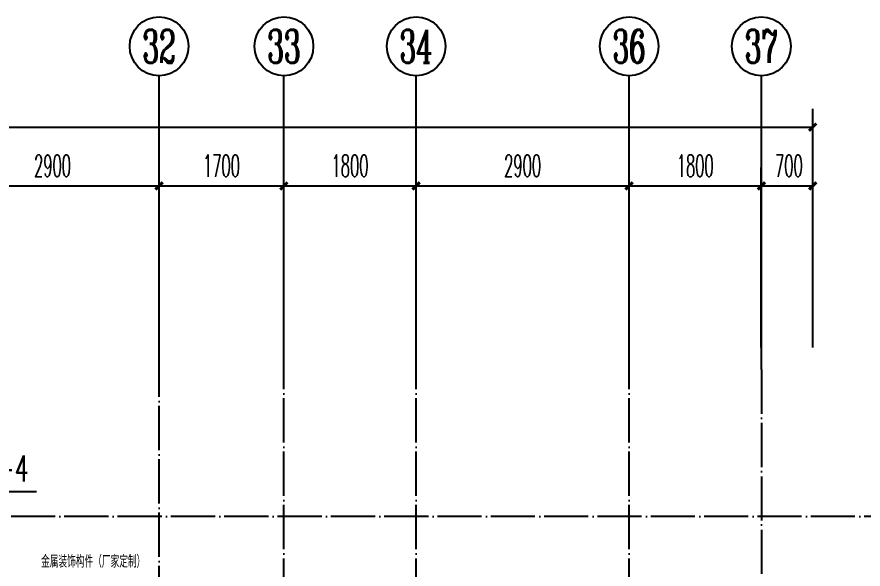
# Model space of a CAD drawing. Extents: x 27938 to 1507990, y 110129 to 923079.
# Drawn here: x 867781 to 879302, y 296046 to 303560 of the extents above; entities that cross this region are included whole.
import ezdxf
from ezdxf.enums import TextEntityAlignment as Align

# ---------------------------------------------------------------- set-up
doc = ezdxf.new("R2010")
doc.units = 0
doc.header["$LTSCALE"] = 1000
doc.header["$MEASUREMENT"] = 0
doc.linetypes.add('DOTE', pattern=[2.42, 2, -0.2, 0.02, -0.2])
for name, color, linetype in [('----建筑底图', 8, 'Continuous'), ('AXIS', 3, 'Continuous'), ('AXIS_TEXT', 7, 'Continuous'), ('DIM_LEAD', 3, 'Continuous'), ('DIM_餐饮排水', 31, 'Continuous'), ('DOTE', 1, 'Continuous')]:
    doc.layers.add(name, color=color, linetype=linetype)
doc.styles.add('_TCH_AXIS', font='COMPLEX', dxfattribs={"bigfont": 'GBCBIG'})
doc.styles.add('_TCH_DIM', font='SIMPLEX.shx', dxfattribs={"width": 0.7, "bigfont": 'GBCBIG.shx'})
doc.styles.add('_TCH_DIM_T3', font='SIMPLEX.shx', dxfattribs={"width": 0.494118, "bigfont": 'GBCBIG.shx'})
doc.styles.add('_TWT_SERIAL', font='SIMPLEX', dxfattribs={"width": 0.8, "height": 3.5, "bigfont": 'HZTXT'})
doc.styles.add('COMPLEX', font='COMPLEX')
doc.dimstyles.new('_TCH_ARCH&&100', dxfattribs={"dimtxt": 297.5, "dimasz": 100, "dimexe": 250, "dimexo": 300, "dimgap": 126.25, "dimtad": 1, "dimdec": 0, "dimzin": 0, "dimdsep": 46, "dimtxsty": '_TCH_DIM_T3', "dimblk": 'ARCHTICK', "dimcen": 0.09, "dimclrt": 4, "dimazin": 2, "dimtfac": 1, "dimtdec": 0, "dimtix": 1, "dimtmove": 2, "dimatfit": 3, "dimfxl": 100, "dimtolj": 1, "dimtzin": 0, "dimarcsym": 0})

# ---------------------------------------------------------------- blocks, each defined once
blk = doc.blocks.new('_ArchTick')
at = {"color": 0, "linetype": 'ByBlock', "const_width": 0.4}
blk.add_lwpolyline([(-0.5, -0.5), (0.5, 0.5)], dxfattribs=at)
blk = doc.blocks.new('*D1208')
at = {"layer": 'AXIS', "color": 0, "lineweight": -2}
for p, q in [((13602, -14350), (13602, -11100)), ((65002, -14350), (65002, -11100)), ((13602, -11350), (65002, -11350))]:
    blk.add_line(p, q, dxfattribs=at)
at = {"layer": 'Defpoints', "color": 0}
for p in [(65002, -11350), (13602, -14650), (65002, -14650)]:
    blk.add_point(p, dxfattribs=at)
at = {"layer": 'AXIS', "color": 0, "lineweight": -2, "xscale": 100, "yscale": 100, "zscale": 100, "rotation": 180}
blk.add_blockref('_ArchTick', (13602, -11350), dxfattribs=at)
at = {"layer": 'AXIS', "color": 0, "lineweight": -2, "xscale": 100, "yscale": 100, "zscale": 100}
blk.add_blockref('_ArchTick', (65002, -11350), dxfattribs=at)
at = {"layer": 'AXIS', "color": 4, "insert": (39302, -11075), "char_height": 297.5, "attachment_point": 5, "style": '_TCH_DIM_T3'}
blk.add_mtext('\\A1;51400', dxfattribs=at)
blk = doc.blocks.new('*D1221')
at = {"layer": 'AXIS', "color": 0, "lineweight": -2}
for p, q in [((64302, -14350), (64302, -11900)), ((65002, -14350), (65002, -11900)), ((64302, -12150), (65002, -12150))]:
    blk.add_line(p, q, dxfattribs=at)
at = {"layer": 'Defpoints', "color": 0}
for p in [(65002, -12150), (64302, -14650), (65002, -14650)]:
    blk.add_point(p, dxfattribs=at)
at = {"layer": 'AXIS', "color": 0, "lineweight": -2, "xscale": 100, "yscale": 100, "zscale": 100, "rotation": 180}
blk.add_blockref('_ArchTick', (64302, -12150), dxfattribs=at)
at = {"layer": 'AXIS', "color": 0, "lineweight": -2, "xscale": 100, "yscale": 100, "zscale": 100}
blk.add_blockref('_ArchTick', (65002, -12150), dxfattribs=at)
at = {"layer": 'AXIS', "color": 4, "insert": (64677, -11875), "char_height": 297.5, "attachment_point": 5, "style": '_TCH_DIM_T3'}
blk.add_mtext('\\A1;700', dxfattribs=at)
blk = doc.blocks.new('*D1222')
at = {"layer": 'AXIS', "color": 0, "lineweight": -2}
for p, q in [((62502, -14350), (62502, -11900)), ((64302, -14350), (64302, -11900)), ((62502, -12150), (64302, -12150))]:
    blk.add_line(p, q, dxfattribs=at)
at = {"layer": 'Defpoints', "color": 0}
for p in [(64302, -12150), (62502, -14650), (64302, -14650)]:
    blk.add_point(p, dxfattribs=at)
at = {"layer": 'AXIS', "color": 0, "lineweight": -2, "xscale": 100, "yscale": 100, "zscale": 100, "rotation": 180}
blk.add_blockref('_ArchTick', (62502, -12150), dxfattribs=at)
at = {"layer": 'AXIS', "color": 0, "lineweight": -2, "xscale": 100, "yscale": 100, "zscale": 100}
blk.add_blockref('_ArchTick', (64302, -12150), dxfattribs=at)
at = {"layer": 'AXIS', "color": 4, "insert": (63402, -11875), "char_height": 297.5, "attachment_point": 5, "style": '_TCH_DIM_T3'}
blk.add_mtext('\\A1;1800', dxfattribs=at)
blk = doc.blocks.new('*D1223')
at = {"layer": 'AXIS', "color": 0, "lineweight": -2}
for p, q in [((59602, -14350), (59602, -11900)), ((62502, -14350), (62502, -11900)), ((59602, -12150), (62502, -12150))]:
    blk.add_line(p, q, dxfattribs=at)
at = {"layer": 'Defpoints', "color": 0}
for p in [(62502, -12150), (59602, -14650), (62502, -14650)]:
    blk.add_point(p, dxfattribs=at)
at = {"layer": 'AXIS', "color": 0, "lineweight": -2, "xscale": 100, "yscale": 100, "zscale": 100, "rotation": 180}
blk.add_blockref('_ArchTick', (59602, -12150), dxfattribs=at)
at = {"layer": 'AXIS', "color": 0, "lineweight": -2, "xscale": 100, "yscale": 100, "zscale": 100}
blk.add_blockref('_ArchTick', (62502, -12150), dxfattribs=at)
at = {"layer": 'AXIS', "color": 4, "insert": (61052, -11875), "char_height": 297.5, "attachment_point": 5, "style": '_TCH_DIM_T3'}
blk.add_mtext('\\A1;2900', dxfattribs=at)
blk = doc.blocks.new('*D1224')
at = {"layer": 'AXIS', "color": 0, "lineweight": -2}
for p, q in [((57802, -14350), (57802, -11900)), ((59602, -14350), (59602, -11900)), ((57802, -12150), (59602, -12150))]:
    blk.add_line(p, q, dxfattribs=at)
at = {"layer": 'Defpoints', "color": 0}
for p in [(59602, -12150), (57802, -14650), (59602, -14650)]:
    blk.add_point(p, dxfattribs=at)
at = {"layer": 'AXIS', "color": 0, "lineweight": -2, "xscale": 100, "yscale": 100, "zscale": 100, "rotation": 180}
blk.add_blockref('_ArchTick', (57802, -12150), dxfattribs=at)
at = {"layer": 'AXIS', "color": 0, "lineweight": -2, "xscale": 100, "yscale": 100, "zscale": 100}
blk.add_blockref('_ArchTick', (59602, -12150), dxfattribs=at)
at = {"layer": 'AXIS', "color": 4, "insert": (58702, -11875), "char_height": 297.5, "attachment_point": 5, "style": '_TCH_DIM_T3'}
blk.add_mtext('\\A1;1800', dxfattribs=at)
blk = doc.blocks.new('*D1225')
at = {"layer": 'AXIS', "color": 0, "lineweight": -2}
for p, q in [((56102, -14350), (56102, -11900)), ((57802, -14350), (57802, -11900)), ((56102, -12150), (57802, -12150))]:
    blk.add_line(p, q, dxfattribs=at)
at = {"layer": 'Defpoints', "color": 0}
for p in [(57802, -12150), (56102, -14650), (57802, -14650)]:
    blk.add_point(p, dxfattribs=at)
at = {"layer": 'AXIS', "color": 0, "lineweight": -2, "xscale": 100, "yscale": 100, "zscale": 100, "rotation": 180}
blk.add_blockref('_ArchTick', (56102, -12150), dxfattribs=at)
at = {"layer": 'AXIS', "color": 0, "lineweight": -2, "xscale": 100, "yscale": 100, "zscale": 100}
blk.add_blockref('_ArchTick', (57802, -12150), dxfattribs=at)
at = {"layer": 'AXIS', "color": 4, "insert": (56952, -11875), "char_height": 297.5, "attachment_point": 5, "style": '_TCH_DIM_T3'}
blk.add_mtext('\\A1;1700', dxfattribs=at)
blk = doc.blocks.new('*D1226')
at = {"layer": 'AXIS', "color": 0, "lineweight": -2}
for p, q in [((53202, -14350), (53202, -11900)), ((56102, -14350), (56102, -11900)), ((53202, -12150), (56102, -12150))]:
    blk.add_line(p, q, dxfattribs=at)
at = {"layer": 'Defpoints', "color": 0}
for p in [(56102, -12150), (53202, -14650), (56102, -14650)]:
    blk.add_point(p, dxfattribs=at)
at = {"layer": 'AXIS', "color": 0, "lineweight": -2, "xscale": 100, "yscale": 100, "zscale": 100, "rotation": 180}
blk.add_blockref('_ArchTick', (53202, -12150), dxfattribs=at)
at = {"layer": 'AXIS', "color": 0, "lineweight": -2, "xscale": 100, "yscale": 100, "zscale": 100}
blk.add_blockref('_ArchTick', (56102, -12150), dxfattribs=at)
at = {"layer": 'AXIS', "color": 4, "insert": (54652, -11875), "char_height": 297.5, "attachment_point": 5, "style": '_TCH_DIM_T3'}
blk.add_mtext('\\A1;2900', dxfattribs=at)
blk = doc.blocks.new('_AXISO')
at = {"color": 0}
blk.add_circle((0, 0), 0.5, dxfattribs=at)
at = {"layer": 'AXIS_TEXT', "color": 0, "style": 'COMPLEX', "width": 1.041667}
blk.add_attdef('A', text='', height=0.56, dxfattribs=at).set_placement((-0.25, -0.28), (0.25, -0.28), align=Align.FIT)
blk = doc.blocks.new('A$C1B43746D')
at = {"layer": 'AXIS', "color": 8}
for p, q in [((56102.5, -14649.8), (56102.5, -10649.8)), ((57802.5, -14649.8), (57802.5, -10649.8)), ((59602.5, -14649.8), (59602.5, -10649.8)), ((62502.5, -14649.8), (62502.5, -10649.8)), ((64302.5, -14649.8), (64302.5, -10649.8))]:
    blk.add_line(p, q, dxfattribs=at)
at = {"layer": 'DOTE', "color": 169, "linetype": 'DOTE', "ltscale": 0.3}
for p, q in [((56102.5, -20099.8), (56102.5, -14649.8)), ((57802.5, -22899.8), (57802.5, -14649.8)), ((59602.5, -22899.8), (59602.5, -14649.8)), ((62502.5, -22899.8), (62502.5, -14649.8)), ((64302.5, -14649.8), (64302.5, -31199.8)), ((66302.5, -16649.8), (12302.5, -16649.8))]:
    blk.add_line(p, q, dxfattribs=at)
at = {"layer": 'AXIS', "color": 8}
ref = blk.add_blockref('_AXISO', (56102.5, -10249.8), dxfattribs=dict(at, xscale=800, yscale=800, zscale=800))
ref.add_attrib('A', '32', dxfattribs={"layer": 'AXIS_TEXT', "color": 8, "ltscale": 0.5, "height": 452.55, "style": '_TCH_AXIS', "width": 0.636364}).set_placement((55876.2, -10476.1), (56328.7, -10476.1), align=Align.FIT)
ref = blk.add_blockref('_AXISO', (57802.5, -10249.8), dxfattribs=dict(at, xscale=800, yscale=800, zscale=800))
ref.add_attrib('A', '33', dxfattribs={"layer": 'AXIS_TEXT', "color": 8, "ltscale": 0.5, "height": 452.55, "style": '_TCH_AXIS', "width": 0.636364}).set_placement((57576.2, -10476.1), (58028.7, -10476.1), align=Align.FIT)
ref = blk.add_blockref('_AXISO', (59602.5, -10249.8), dxfattribs=dict(at, xscale=800, yscale=800, zscale=800))
ref.add_attrib('A', '34', dxfattribs={"layer": 'AXIS_TEXT', "color": 8, "ltscale": 0.5, "height": 452.55, "style": '_TCH_AXIS', "width": 0.6}).set_placement((59376.2, -10476.1), (59828.7, -10476.1), align=Align.FIT)
ref = blk.add_blockref('_AXISO', (62502.5, -10249.8), dxfattribs=dict(at, xscale=800, yscale=800, zscale=800))
ref.add_attrib('A', '36', dxfattribs={"layer": 'AXIS_TEXT', "color": 8, "ltscale": 0.5, "height": 452.55, "style": '_TCH_AXIS', "width": 0.636364}).set_placement((62276.2, -10476.1), (62728.7, -10476.1), align=Align.FIT)
ref = blk.add_blockref('_AXISO', (64302.5, -10249.8), dxfattribs=dict(at, xscale=800, yscale=800, zscale=800))
ref.add_attrib('A', '37', dxfattribs={"layer": 'AXIS_TEXT', "color": 8, "ltscale": 0.5, "height": 452.55, "style": '_TCH_AXIS', "width": 0.636364}).set_placement((64076.2, -10476.1), (64528.7, -10476.1), align=Align.FIT)
at = {"layer": 'DIM_LEAD', "color": 7, "style": '_TCH_DIM', "width": 0.7}
blk.add_text('金属装饰构件（厂家定制）', height=168.794, dxfattribs=at).set_placement((54496.7, -17344.7))
at = {"layer": 'AXIS', "color": 8}
for p1, p2, distance, picture, middle in [((13602.5, -14649.8), (65002.5, -14649.8), 3300, '*D1208', (39302.5, -11074.8)), ((53202.5, -14649.8), (56102.5, -14649.8), 2500, '*D1226', (54652.5, -11874.8)), ((56102.5, -14649.8), (57802.5, -14649.8), 2500, '*D1225', (56952.5, -11874.8)), ((57802.5, -14649.8), (59602.5, -14649.8), 2500, '*D1224', (58702.5, -11874.8)), ((59602.5, -14649.8), (62502.5, -14649.8), 2500, '*D1223', (61052.5, -11874.8)), ((62502.5, -14649.8), (64302.5, -14649.8), 2500, '*D1222', (63402.5, -11874.8))]:
    dim = blk.add_aligned_dim(p1=p1, p2=p2, distance=distance, dimstyle='_TCH_ARCH&&100', dxfattribs=at)
    dim.commit()
    dim.dimension.update_dxf_attribs({"geometry": picture, "text_midpoint": middle})
dim = blk.add_linear_dim(base=(65002.5, -12149.8), p1=(64302.5, -14649.8), p2=(65002.5, -14649.8), angle=360, dimstyle='_TCH_ARCH&&100', dxfattribs=at)
dim.commit()
dim.dimension.update_dxf_attribs({"geometry": '*D1221', "text_midpoint": (64677.5, -11874.8), "dimtype": 129})

msp = doc.modelspace()

# ---------------------------------------------------------------- block references
at = {"layer": '----建筑底图', "ltscale": 0.5}
msp.add_blockref('A$C1B43746D', (813614.1, 313410.2), dxfattribs=at)

# ---------------------------------------------------------------- next in the draw order: linework, layer by layer
at = {"layer": 'DIM_餐饮排水'}
msp.add_line((867021.8, 297100.4), (868047.9, 297100.4), dxfattribs=at)

# ---------------------------------------------------------------- next in the draw order: texts
at = {"layer": 'DIM_餐饮排水', "color": 7, "style": '_TWT_SERIAL', "width": 0.64}
msp.add_text('PL-4', height=350, dxfattribs=at).set_placement((867135.3, 297240.4))

doc.saveas('drawing.dxf')
